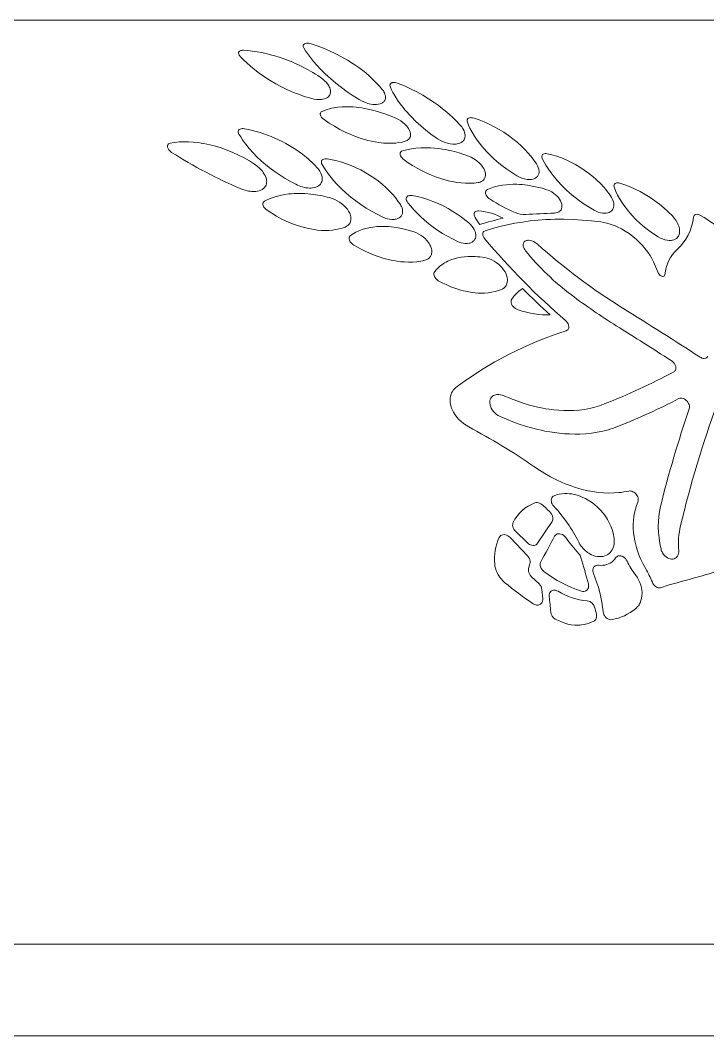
# Model space of a CAD drawing. Extents: x -180 to 858, y -94 to 522.
# Drawn here: x 702.69 to 721.45, y 176.86 to 204.57 of the extents above; entities that cross this region are included whole.
import ezdxf

# ---------------------------------------------------------------- set-up
doc = ezdxf.new("R2010")
doc.units = 0
doc.header["$LTSCALE"] = 7
doc.header["$MEASUREMENT"] = 0
doc.layers.add('8', color=250, linetype='CONTINUOUS', lineweight=15)

msp = doc.modelspace()

# ---------------------------------------------------------------- linework, layer by layer
at = {"layer": '8'}
for p, q in [((723.862, 204.5703), (678.5645, 204.5703)), ((719.9694, 197.9822), (720.1139, 197.6631)), ((717.2049, 190.8896), (716.8103, 190.2957)), ((716.0569, 190.4559), (716.5415, 189.9442)), ((716.5369, 190.3068), (716.2068, 190.6273)), ((716.6021, 189.7394), (716.5647, 189.6103)), ((716.6364, 189.3922), (716.8529, 189.1856)), ((716.9289, 189.0319), (716.9512, 188.7806)), ((733.1201, 179.3556), (668.015, 179.3556)), ((733.1201, 176.8556), (668.015, 176.8556))]:
    msp.add_line(p, q, dxfattribs=at)
for points in [[(708.6925, 203.5868), (708.6779, 203.6044), (708.6655, 203.6231), (708.6577, 203.6388), (708.652, 203.6547), (708.649, 203.672), (708.6498, 203.6885), (708.6527, 203.6997), (708.6577, 203.7101), (708.6646, 203.7194), (708.6733, 203.7277), (708.6948, 203.7404), (708.713, 203.7467), (708.7326, 203.7507), (708.7561, 203.7528), (708.78, 203.7525)], [(710.4305, 203.8145), (710.4182, 203.8403), (710.4144, 203.8536), (710.4126, 203.8667), (710.4129, 203.8793), (710.4153, 203.8909), (710.4197, 203.9013), (710.4262, 203.9108), (710.4343, 203.9192), (710.4441, 203.9264), (710.4672, 203.9373), (710.4982, 203.9441), (710.5319, 203.9455), (710.567, 203.9423), (710.5972, 203.9365), (710.6275, 203.9282)], [(711.944, 202.4068), (711.7772, 202.511), (711.6145, 202.6206), (711.4563, 202.7353), (711.3032, 202.8549), (711.1556, 202.9792), (711.0145, 203.1079), (710.9465, 203.1739), (710.8804, 203.2408), (710.7851, 203.3431), (710.6946, 203.4474), (710.6094, 203.5536), (710.5302, 203.6616), (710.4786, 203.7377), (710.4305, 203.8145)], [(710.6275, 203.9282), (710.7977, 203.8706), (710.9668, 203.8061), (711.1341, 203.735), (711.2993, 203.6571), (711.4617, 203.5727), (711.6209, 203.4817), (711.7761, 203.3843), (711.8527, 203.3328), (711.9279, 203.2796), (712.0007, 203.2257), (712.0722, 203.1702), (712.1916, 203.071), (712.306, 202.9671), (712.4147, 202.8588), (712.4908, 202.7762), (712.5628, 202.6916)], [(709.9852, 202.6743), (709.8228, 202.7527), (709.6635, 202.8374), (709.5082, 202.9282), (709.3572, 203.0248), (709.2113, 203.127), (709.1404, 203.18), (709.0709, 203.2344), (708.9699, 203.3185), (708.8728, 203.4053), (708.7802, 203.4948), (708.6925, 203.5868)], [(710.8767, 203.0164), (710.9135, 202.9901), (710.9491, 202.9622), (710.994, 202.9227), (711.0354, 202.8807), (711.0723, 202.8366), (711.0926, 202.8085), (711.1107, 202.7796), (711.1243, 202.7543), (711.1361, 202.7287), (711.1503, 202.6868), (711.1581, 202.6453), (711.1589, 202.6049), (711.1564, 202.5854), (711.1522, 202.5665), (711.1408, 202.5366), (711.1243, 202.5093), (711.1032, 202.4851), (711.0779, 202.464), (711.0589, 202.4518), (711.0385, 202.4411), (710.9941, 202.4241), (710.9517, 202.4137), (710.9069, 202.4075), (710.8604, 202.4052), (710.8247, 202.4058), (710.7885, 202.4083), (710.7153, 202.4186), (710.6419, 202.4354)], [(712.7907, 202.7484), (712.7821, 202.775), (712.7803, 202.7884), (712.7805, 202.8013), (712.7825, 202.8135), (712.7866, 202.8247), (712.793, 202.8354), (712.8014, 202.8449), (712.8122, 202.8535), (712.8246, 202.8604), (712.8383, 202.8657), (712.8532, 202.8695), (712.8855, 202.8728), (712.9199, 202.871), (712.9627, 202.8629), (713.005, 202.8492)], [(712.5628, 202.6916), (712.5996, 202.6412), (712.6153, 202.6151), (712.6289, 202.5885), (712.6447, 202.5483), (712.6546, 202.5082), (712.6578, 202.469), (712.6539, 202.4315), (712.6469, 202.4067), (712.6363, 202.3836), (712.6224, 202.3623), (712.6098, 202.3478), (712.5956, 202.3345), (712.5776, 202.3209), (712.5579, 202.3091), (712.5363, 202.2987), (712.5131, 202.2901), (712.4642, 202.2781), (712.412, 202.2723), (712.3611, 202.2719), (712.3088, 202.276), (712.2557, 202.2844), (712.2156, 202.2933), (712.1755, 202.3041), (712.0961, 202.3316), (712.0186, 202.366), (711.944, 202.4068)], [(714.0437, 201.3611), (713.8983, 201.466), (713.7572, 201.5759), (713.621, 201.6907), (713.4903, 201.81), (713.3657, 201.9336), (713.3046, 201.9984), (713.2453, 202.0641), (713.1906, 202.1278), (713.1377, 202.1923), (713.0607, 202.2928), (712.9888, 202.3948), (712.9226, 202.4982), (712.8626, 202.6027), (712.825, 202.6755), (712.7907, 202.7484)], [(713.005, 202.8492), (713.1756, 202.7788), (713.3444, 202.7016), (713.5108, 202.6177), (713.6745, 202.5271), (713.8348, 202.4299), (713.9913, 202.3263), (714.069, 202.2713), (714.1455, 202.2148), (714.2185, 202.1583), (714.2901, 202.1003), (714.3963, 202.0093), (714.4989, 201.915), (714.5975, 201.8175), (714.6917, 201.7169)], [(710.9797, 201.8611), (710.9448, 201.8897), (710.915, 201.9217), (710.9026, 201.9389), (710.8922, 201.9568), (710.8817, 201.9833), (710.8774, 202.0099), (710.8779, 202.0226), (710.8804, 202.0345), (710.8901, 202.0547), (710.906, 202.0714), (710.9265, 202.0836)], [(710.9265, 202.0836), (710.9932, 202.1108), (711.0623, 202.1345), (711.1337, 202.1548), (711.1885, 202.1679), (711.2443, 202.1791), (711.3586, 202.1961), (711.4758, 202.2064), (711.5752, 202.2099), (711.676, 202.2091), (711.7778, 202.2042), (711.8544, 202.1979), (711.9315, 202.1893), (712.0092, 202.1786), (712.0872, 202.1658), (712.2327, 202.1366), (712.3785, 202.1004), (712.5242, 202.0576), (712.6691, 202.0084), (712.8126, 201.9531), (712.9542, 201.8919)], [(713.1913, 201.2673), (713.1098, 201.2469), (713.0253, 201.2315), (712.9382, 201.2209), (712.8491, 201.2149), (712.7886, 201.2135), (712.7275, 201.214), (712.6035, 201.2206), (712.478, 201.2344), (712.3768, 201.2503), (712.2754, 201.2702), (712.1739, 201.2942), (712.0979, 201.3146), (712.0221, 201.337), (711.8713, 201.3878), (711.793, 201.4173), (711.7152, 201.4489), (711.5611, 201.5176), (711.4099, 201.5937), (711.2621, 201.6766), (711.1185, 201.7658), (710.9797, 201.8611)], [(712.9542, 201.8919), (713.0156, 201.8609), (713.0751, 201.8251), (713.1313, 201.7848), (713.189, 201.7353), (713.2156, 201.7087), (713.2405, 201.6809), (713.2705, 201.6424), (713.2962, 201.6023), (713.3169, 201.5612), (713.3314, 201.5214), (713.34, 201.4816), (713.3421, 201.4426), (713.337, 201.405), (713.3286, 201.3786), (713.3163, 201.3544), (713.3003, 201.3326), (713.2864, 201.3182), (713.2708, 201.3053), (713.2529, 201.2934), (713.2334, 201.2831), (713.1913, 201.2673)], [(714.893, 201.7889), (714.8859, 201.8166), (714.8849, 201.8304), (714.8858, 201.8436), (714.8887, 201.8559), (714.8933, 201.8672), (714.8997, 201.8771), (714.9076, 201.8859), (714.9277, 201.8999), (714.9519, 201.9089), (714.9687, 201.912), (714.9865, 201.9133), (715.009, 201.9127), (715.0319, 201.9099), (715.0743, 201.8995)], [(716.2477, 200.3288), (716.1074, 200.4156), (715.9705, 200.5086), (715.8377, 200.6074), (715.7094, 200.7116), (715.5863, 200.821), (715.4689, 200.9352), (715.4125, 200.9939), (715.358, 201.0537), (715.2881, 201.1349), (715.2217, 201.2178), (715.1589, 201.3021), (715.0861, 201.4096), (715.02, 201.5192), (714.9616, 201.63), (714.925, 201.7095), (714.893, 201.7889)], [(715.0743, 201.8995), (715.2136, 201.8512), (715.3519, 201.7962), (715.4888, 201.7348), (715.6239, 201.667), (715.7567, 201.5931), (715.8866, 201.5133), (716.0133, 201.4276), (716.136, 201.3363), (716.2542, 201.2397), (716.3674, 201.1378), (716.4597, 201.0468), (716.5476, 200.9521), (716.6304, 200.854), (716.7077, 200.7532), (716.7785, 200.65)], [(708.6583, 201.4655), (708.6459, 201.4923), (708.6397, 201.52), (708.6393, 201.5335), (708.6409, 201.5465), (708.6444, 201.5583), (708.6499, 201.5693), (708.6573, 201.5793), (708.6664, 201.5881), (708.6895, 201.6024), (708.7169, 201.6114), (708.7463, 201.6155), (708.7775, 201.6153), (708.8095, 201.6114)], [(714.6917, 201.7169), (714.738, 201.66), (714.7586, 201.6302), (714.777, 201.5998), (714.8015, 201.55), (714.8191, 201.4996), (714.8252, 201.4737), (714.829, 201.4481), (714.8305, 201.4246), (714.83, 201.4017), (714.8275, 201.3806), (714.8231, 201.3602), (714.8145, 201.3343), (714.8024, 201.3101), (714.7873, 201.2879), (714.7739, 201.2726), (714.759, 201.2585), (714.7249, 201.2343), (714.6918, 201.2178), (714.6558, 201.2052), (714.6175, 201.1964), (714.5875, 201.1922), (714.5566, 201.19), (714.4929, 201.1911), (714.4241, 201.1996), (714.3543, 201.2151), (714.2846, 201.2368), (714.216, 201.2643), (714.1568, 201.2928), (714.0993, 201.3251), (714.0437, 201.3611)], [(706.8197, 200.9663), (706.7804, 200.9983), (706.7619, 201.0169), (706.7454, 201.0367), (706.7326, 201.0552), (706.722, 201.0745), (706.7112, 201.105), (706.7086, 201.1209), (706.7081, 201.1365), (706.7101, 201.1506), (706.7143, 201.1639), (706.7205, 201.1758), (706.729, 201.1867), (706.7396, 201.1966), (706.7518, 201.2051), (706.7794, 201.2171)], [(706.7794, 201.2171), (706.8383, 201.2283), (706.898, 201.2375), (706.9618, 201.2452), (707.0264, 201.2509), (707.154, 201.2565), (707.2835, 201.255), (707.4142, 201.2469), (707.5457, 201.2326), (707.6228, 201.2214), (707.6998, 201.2083), (707.7808, 201.1924), (707.8616, 201.1745), (708.0187, 201.1337), (708.1746, 201.0857), (708.3335, 201.0288), (708.4904, 200.9647), (708.6448, 200.8935), (708.7961, 200.8155), (708.9436, 200.7309), (709.0869, 200.6397)], [(710.2086, 200.0934), (710.0632, 200.17), (709.9207, 200.252), (709.7817, 200.3391), (709.6464, 200.431), (709.5151, 200.5276), (709.3884, 200.6286), (709.2666, 200.734), (709.1503, 200.8433), (709.0421, 200.9542), (708.9399, 201.0688), (708.8447, 201.1868), (708.7999, 201.2469), (708.7572, 201.3076), (708.7059, 201.3861), (708.6583, 201.4655)], [(713.165, 200.7628), (713.1355, 200.7865), (713.109, 200.8131), (713.0867, 200.8418), (713.0705, 200.8711), (713.0604, 200.9018), (713.0581, 200.9169), (713.058, 200.9315), (713.061, 200.9491), (713.0678, 200.9651), (713.078, 200.9792), (713.0977, 200.9954), (713.1221, 201.0062)], [(713.1221, 201.0062), (713.2008, 201.0288), (713.2814, 201.0479), (713.3639, 201.0636), (713.4267, 201.0731), (713.4904, 201.0808), (713.6198, 201.0908), (713.7516, 201.0937), (713.8853, 201.0899), (713.9932, 201.0822), (714.1018, 201.0705), (714.211, 201.0548), (714.2921, 201.0408), (714.3732, 201.0247), (714.4566, 201.0061), (714.54, 200.9853), (714.669, 200.9492), (714.7977, 200.9083), (714.9257, 200.8627)], [(710.9285, 200.6302), (710.9154, 200.6577), (710.908, 200.6861), (710.9069, 200.7001), (710.9077, 200.7136), (710.9103, 200.7259), (710.9149, 200.7375), (710.9212, 200.7482), (710.9293, 200.7578), (710.9503, 200.7738), (710.976, 200.7846), (711.0043, 200.7902), (711.0346, 200.7912), (711.0659, 200.7883)], [(711.0659, 200.7883), (711.1986, 200.7645), (711.3314, 200.7339), (711.4638, 200.6966), (711.5952, 200.653), (711.7255, 200.6032), (711.8541, 200.5476), (711.9806, 200.4862), (712.1046, 200.4192), (712.2257, 200.3468), (712.3435, 200.2691), (712.4573, 200.1863), (712.567, 200.0986), (712.6717, 200.0062), (712.771, 199.9091), (712.8522, 199.8214), (712.9285, 199.7305), (712.9993, 199.6366), (713.064, 199.5402)], [(715.1865, 200.1419), (715.1318, 200.1342), (715.0762, 200.1283), (714.9626, 200.1223), (714.8464, 200.1234), (714.7282, 200.1315), (714.6087, 200.1461), (714.4882, 200.167), (714.4156, 200.1825), (714.343, 200.2), (714.1978, 200.241), (714.0534, 200.2897), (713.91, 200.3455), (713.7682, 200.4081), (713.6429, 200.4697), (713.5195, 200.5363), (713.3984, 200.6075), (713.2801, 200.6831), (713.165, 200.7628)], [(714.9257, 200.8627), (714.9998, 200.8308), (715.0715, 200.7915), (715.1398, 200.7456), (715.1722, 200.7202), (715.2032, 200.6934), (715.2421, 200.6555), (715.2777, 200.6154), (715.3095, 200.5734), (715.3392, 200.5255), (715.3628, 200.4762), (715.3792, 200.4263), (715.3845, 200.4015), (715.3876, 200.3769), (715.3881, 200.3387), (715.3828, 200.3023), (715.3714, 200.2682), (715.3542, 200.2372), (715.332, 200.2104), (715.3051, 200.1877), (715.2742, 200.1692), (715.2399, 200.1549), (715.2138, 200.1474), (715.1865, 200.1419)], [(716.9427, 200.7775), (716.9307, 200.8059), (716.9246, 200.8346), (716.9252, 200.8616), (716.9325, 200.8842), (716.9461, 200.9032), (716.9648, 200.9174), (716.988, 200.9268), (717.0145, 200.9313), (717.0429, 200.9313), (717.0716, 200.9272)], [(718.3499, 199.3891), (718.2138, 199.4687), (718.0803, 199.5545), (717.9499, 199.6462), (717.8231, 199.7434), (717.7003, 199.8458), (717.582, 199.953), (717.4688, 200.0647), (717.361, 200.1805), (717.2595, 200.3), (717.1787, 200.4038), (717.1032, 200.5099), (717.0333, 200.6179), (716.9862, 200.6974), (716.9427, 200.7775)], [(717.0716, 200.9272), (717.2012, 200.8966), (717.3309, 200.8585), (717.4604, 200.8129), (717.589, 200.7602), (717.7163, 200.7007), (717.8417, 200.6344), (717.9647, 200.5619), (718.0848, 200.4831), (718.2015, 200.3985), (718.3142, 200.3083), (718.4224, 200.2127), (718.5254, 200.1121), (718.624, 200.0053), (718.6713, 199.9496), (718.7169, 199.8929), (718.76, 199.8361), (718.801, 199.7785)], [(709.0869, 200.6397), (709.1536, 200.5913), (709.2158, 200.538), (709.2723, 200.4801), (709.2982, 200.4496), (709.322, 200.4181), (709.3504, 200.3748), (709.3743, 200.3302), (709.3933, 200.2848), (709.4081, 200.2327), (709.4125, 200.2067), (709.4147, 200.1809), (709.4139, 200.1429), (709.4078, 200.1061), (709.3965, 200.0712), (709.3799, 200.0387), (709.356, 200.0064), (709.3265, 199.9781), (709.2921, 199.954), (709.2537, 199.9344), (709.2102, 199.9186), (709.1639, 199.9074), (709.1157, 199.9007), (709.0801, 199.8984), (709.044, 199.8982), (709.0043, 199.9002), (708.9642, 199.9042), (708.9226, 199.9106), (708.8809, 199.919), (708.8369, 199.9301), (708.7932, 199.9432), (708.7096, 199.9743)], [(710.7855, 200.5568), (710.8275, 200.507), (710.8642, 200.4542), (710.8941, 200.3995), (710.9136, 200.3511), (710.9264, 200.3024), (710.9301, 200.2782), (710.9318, 200.2541), (710.9309, 200.2227), (710.9262, 200.1922), (710.9177, 200.163), (710.9023, 200.1297), (710.8815, 200.0994), (710.8556, 200.0726), (710.8252, 200.0494), (710.8028, 200.0362), (710.779, 200.0248), (710.753, 200.0149), (710.7258, 200.0068), (710.6693, 199.9961), (710.6272, 199.9924), (710.5842, 199.9919)], [(712.5848, 199.1994), (712.431, 199.2748), (712.28, 199.3567), (712.1325, 199.4448), (711.9886, 199.5388), (711.849, 199.6384), (711.714, 199.7432), (711.5841, 199.8531), (711.4599, 199.9677), (711.3436, 200.0849), (711.2337, 200.2066), (711.1813, 200.269), (711.1308, 200.3322), (711.0825, 200.3962), (711.0363, 200.4609), (710.9804, 200.5451), (710.9285, 200.6302)], [(716.7785, 200.65), (716.806, 200.6026), (716.8276, 200.554), (716.8425, 200.5052), (716.8471, 200.481), (716.8497, 200.4572), (716.8493, 200.4165), (716.8424, 200.3781), (716.8288, 200.3428), (716.809, 200.3113), (716.7832, 200.2844), (716.7532, 200.2628), (716.719, 200.246), (716.6813, 200.234), (716.6408, 200.2267), (716.6126, 200.2243), (716.5836, 200.2238), (716.5244, 200.2284), (716.4896, 200.2341), (716.4546, 200.242), (716.3843, 200.2638), (716.315, 200.293), (716.2477, 200.3288)], [(718.905, 199.9935), (718.8964, 200.0225), (718.8937, 200.0511), (718.8976, 200.0774), (718.9076, 200.0988), (718.9232, 200.1158), (718.9436, 200.1278), (718.968, 200.135), (718.9951, 200.137), (719.0238, 200.1343), (719.0529, 200.1274)], [(719.0529, 200.1274), (719.1935, 200.0806), (719.3336, 200.0261), (719.4727, 199.9641), (719.6102, 199.8948), (719.7458, 199.8185), (719.8789, 199.7355), (720.0089, 199.646), (720.1356, 199.5504), (720.2582, 199.4489), (720.3764, 199.3417), (720.4895, 199.2293)], [(709.36, 199.6341), (709.4258, 199.6681), (709.494, 199.6989), (709.5643, 199.7266), (709.6184, 199.7453), (709.6735, 199.7624), (709.7864, 199.7915), (709.9027, 199.814), (710.0216, 199.8301), (710.0939, 199.8369), (710.167, 199.8415), (710.2407, 199.844), (710.3148, 199.8445), (710.4642, 199.8394), (710.6174, 199.8265)], [(715.5156, 199.686), (715.4835, 199.7093), (715.4544, 199.7361), (715.4293, 199.7656), (715.4097, 199.7965), (715.3959, 199.8291), (715.3917, 199.8454), (715.3897, 199.8614), (715.3897, 199.8764), (715.3919, 199.8907), (715.3961, 199.9038), (715.4023, 199.916), (715.41, 199.9264), (715.4192, 199.9356), (715.4415, 199.9497)], [(715.4415, 199.9497), (715.5377, 199.9891), (715.638, 200.022), (715.7419, 200.0486), (715.8489, 200.0689), (715.9586, 200.0832), (716.0518, 200.0905), (716.1462, 200.0939), (716.2419, 200.0933), (716.3134, 200.0903), (716.3853, 200.0854), (716.4594, 200.0782), (716.5338, 200.0689), (716.666, 200.0474), (716.7983, 200.0198), (716.9309, 199.9861), (717.0635, 199.9465)], [(717.0635, 199.9465), (717.0964, 199.9349), (717.1292, 199.9211), (717.1625, 199.9049), (717.1951, 199.8868), (717.2567, 199.8458), (717.3005, 199.8104), (717.3411, 199.7717), (717.3779, 199.73), (717.41, 199.6857), (717.4359, 199.6408), (717.4559, 199.5947), (717.4688, 199.5481), (717.4724, 199.5249), (717.474, 199.5019), (717.4735, 199.4801), (717.4709, 199.459), (717.4666, 199.4401), (717.4605, 199.4222), (717.4491, 199.3993), (717.4344, 199.3786), (717.4166, 199.3603), (717.3861, 199.3386), (717.3509, 199.3227), (717.3121, 199.3127), (717.2706, 199.3082)], [(720.1029, 198.6596), (719.974, 198.7406), (719.8482, 198.8289), (719.726, 198.924), (719.6082, 199.0253), (719.4952, 199.1325), (719.3879, 199.2448), (719.3366, 199.3028), (719.287, 199.3618), (719.2236, 199.4421), (719.1636, 199.524), (719.1072, 199.6073), (719.0484, 199.7024), (718.9949, 199.7987), (718.947, 199.8959), (718.905, 199.9935)], [(709.4257, 199.3864), (709.3884, 199.4161), (709.3701, 199.4341), (709.3536, 199.4534), (709.3416, 199.4701), (709.3314, 199.4875), (709.3192, 199.5163), (709.3131, 199.5458), (709.3128, 199.5602), (709.3144, 199.574), (709.3231, 199.598), (709.3388, 199.6185), (709.36, 199.6341)], [(711.1308, 199.7303), (711.2021, 199.7082), (711.2721, 199.68), (711.34, 199.6461), (711.4052, 199.6069), (711.467, 199.5627), (711.5244, 199.5138), (711.5767, 199.4608), (711.617, 199.4115), (711.6519, 199.3596), (711.6811, 199.3037), (711.6928, 199.2751), (711.7022, 199.2464), (711.7119, 199.2033), (711.7158, 199.1607), (711.7136, 199.1192), (711.7049, 199.0797), (711.6946, 199.0527), (711.681, 199.0274), (711.6643, 199.004), (711.6497, 198.9878), (711.6336, 198.973), (711.597, 198.9473), (711.5556, 198.9272)], [(713.2667, 199.5915), (713.2457, 199.6229), (713.2308, 199.6565), (713.2263, 199.6734), (713.2239, 199.69), (713.2246, 199.7105), (713.2293, 199.7298), (713.2382, 199.7472), (713.2472, 199.7585), (713.2581, 199.7682), (713.2708, 199.7763), (713.285, 199.7828), (713.3162, 199.7905), (713.3499, 199.7921), (713.3849, 199.7882)], [(714.6208, 198.5361), (714.4838, 198.6023), (714.3492, 198.6745), (714.2172, 198.7524), (714.0883, 198.8356), (713.9628, 198.924), (713.8411, 199.0171), (713.7235, 199.1148), (713.6104, 199.2168), (713.5185, 199.3064), (713.4302, 199.399), (713.3461, 199.4941), (713.2667, 199.5915)], [(713.3849, 199.7882), (713.528, 199.7586), (713.6709, 199.7214), (713.8131, 199.677), (713.9542, 199.6257), (714.0938, 199.5677), (714.2312, 199.5031), (714.3663, 199.4322), (714.4985, 199.3553), (714.6109, 199.2835), (714.7206, 199.2073), (714.8272, 199.1268), (714.9302, 199.0423)], [(718.801, 199.7785), (718.8309, 199.7308), (718.8558, 199.6813), (718.8746, 199.6312), (718.8866, 199.5817), (718.8912, 199.5353), (718.8888, 199.4908), (718.8847, 199.4692), (718.8787, 199.4484), (718.8713, 199.4297), (718.8621, 199.412), (718.8434, 199.3854), (718.8203, 199.3622), (718.7935, 199.3428), (718.7636, 199.3274), (718.723, 199.314), (718.6788, 199.3065), (718.6322, 199.3047), (718.5841, 199.3083), (718.5256, 199.3191), (718.4664, 199.3366), (718.4074, 199.3602), (718.3499, 199.3891)], [(710.8062, 198.8459), (710.7103, 198.858), (710.6143, 198.8742), (710.5181, 198.8943), (710.4461, 198.9118), (710.3743, 198.9313), (710.2316, 198.9763), (710.0903, 199.0285), (709.9513, 199.0878), (709.8149, 199.1535), (709.6815, 199.2254), (709.5516, 199.3031), (709.4257, 199.3864)], [(713.064, 199.5402), (713.08, 199.513), (713.0939, 199.4853), (713.109, 199.4476), (713.1196, 199.4096), (713.1252, 199.372), (713.1252, 199.332), (713.1186, 199.2938), (713.1052, 199.2583), (713.0853, 199.2264), (713.0594, 199.1989), (713.0282, 199.1762), (712.9926, 199.1583), (712.9535, 199.1455), (712.9259, 199.1397), (712.8972, 199.1359), (712.8662, 199.1341), (712.8346, 199.1345), (712.7719, 199.1409), (712.7089, 199.1543), (712.6463, 199.174), (712.5848, 199.1994)], [(715.1032, 199.1882), (715.0933, 199.2065), (715.0853, 199.2253), (715.0784, 199.251), (715.0762, 199.2759), (715.0794, 199.2992), (715.0888, 199.3217), (715.1046, 199.3407), (715.1253, 199.3551), (715.1495, 199.3645), (715.1763, 199.369), (715.2046, 199.3692)], [(721.0686, 199.2007), (721.0743, 199.2231), (721.0852, 199.2423), (721.1005, 199.2573), (721.1198, 199.2677), (721.1422, 199.2735), (721.1668, 199.2746), (721.1849, 199.2727), (721.2035, 199.2688), (721.2413, 199.2553), (721.2781, 199.2351)], [(714.9302, 199.0423), (714.9749, 199.0008), (715.0156, 198.9557), (715.0512, 198.9078), (715.0807, 198.8578), (715.1027, 198.8081), (715.111, 198.7829), (715.1173, 198.7577), (715.1224, 198.7243), (715.1237, 198.6914), (715.1208, 198.6596), (715.1123, 198.6249), (715.0982, 198.593), (715.0789, 198.5642), (715.0546, 198.5393), (715.0258, 198.5184), (715.0067, 198.508), (714.9863, 198.4992), (714.9627, 198.4913), (714.9381, 198.4852), (714.887, 198.4788), (714.8337, 198.4792), (714.7791, 198.4858), (714.7241, 198.4982), (714.672, 198.5149), (714.6208, 198.5361)], [(715.3781, 198.8273), (715.5769, 198.8883), (715.7785, 198.9424), (715.9829, 198.9898), (716.1896, 199.0306), (716.3986, 199.0648), (716.6095, 199.0925), (716.8222, 199.1139), (717.0364, 199.1289), (717.1588, 199.1347), (717.2815, 199.1384), (717.406, 199.1402), (717.5308, 199.14), (717.78, 199.1336), (718.0302, 199.1193), (718.281, 199.0974), (718.5324, 199.0677)], [(718.5324, 199.0677), (718.617, 199.0538), (718.7022, 199.0345), (718.7875, 199.0101), (718.8726, 198.9807), (718.9291, 198.9585), (718.9852, 198.9342), (719.0963, 198.8797), (719.2049, 198.8177), (719.3105, 198.7485), (719.4124, 198.6727), (719.5098, 198.5907), (719.595, 198.5101), (719.6754, 198.425), (719.7504, 198.3358), (719.8195, 198.2428), (719.8821, 198.1466), (719.9284, 198.0651), (719.9694, 197.9822)], [(720.4895, 199.2293), (720.5393, 199.1729), (720.5836, 199.1127), (720.621, 199.0503), (720.637, 199.0184), (720.6509, 198.9862), (720.6626, 198.9542), (720.6721, 198.922), (720.6791, 198.8908), (720.6838, 198.8601), (720.6863, 198.8118), (720.6823, 198.7655), (720.6715, 198.7222), (720.654, 198.683), (720.6383, 198.6588), (720.6197, 198.6371), (720.5984, 198.6179), (720.5807, 198.6053), (720.5617, 198.5943), (720.53, 198.5804), (720.496, 198.5705), (720.4599, 198.5644), (720.4317, 198.5624), (720.4028, 198.5624), (720.3431, 198.5683), (720.2821, 198.5817), (720.2208, 198.6021), (720.1613, 198.6281), (720.1029, 198.6596)], [(711.7003, 198.6953), (711.7738, 198.7446), (711.8518, 198.7884), (711.9342, 198.8266), (712.0202, 198.8593), (712.1096, 198.8866), (712.2017, 198.9084), (712.2582, 198.919), (712.3154, 198.9278), (712.4318, 198.9399), (712.5503, 198.9449), (712.6704, 198.9432), (712.7406, 198.9393), (712.8111, 198.9332), (712.8828, 198.925), (712.9547, 198.9146), (713.0977, 198.888), (713.2409, 198.8537), (713.3395, 198.8257), (713.4375, 198.7942)], [(713.4375, 198.7942), (713.5034, 198.7684), (713.5675, 198.7368), (713.629, 198.6996), (713.6873, 198.6574), (713.7414, 198.6105), (713.7906, 198.5594), (713.8338, 198.5046), (713.8534, 198.4751), (713.8709, 198.4449), (713.8859, 198.4149), (713.8986, 198.3845), (713.9132, 198.3376), (713.9215, 198.2908), (713.9229, 198.2449), (713.9169, 198.2008), (713.9113, 198.1799), (713.9038, 198.1599), (713.8945, 198.1408), (713.8834, 198.1228), (713.8707, 198.1059), (713.8563, 198.0902), (713.8231, 198.0628), (713.7848, 198.0411), (713.7584, 198.0303), (713.7306, 198.0217)], [(715.3629, 198.6135), (715.3389, 198.6466), (715.3214, 198.6817), (715.3156, 198.6996), (715.3118, 198.7176), (715.3109, 198.7428), (715.3152, 198.7668), (715.3248, 198.7879), (715.3389, 198.8048), (715.357, 198.818), (715.3781, 198.8273)], [(711.7985, 198.43), (711.7669, 198.4512), (711.7377, 198.4758), (711.712, 198.503), (711.6977, 198.5218), (711.6853, 198.5417), (711.6724, 198.5695), (711.6646, 198.5978), (711.6629, 198.6253), (711.6646, 198.639), (711.6682, 198.6522), (711.6738, 198.6647), (711.681, 198.6763), (711.69, 198.6865), (711.7003, 198.6953)], [(716.481, 198.282), (716.4591, 198.3122), (716.4409, 198.344), (716.4274, 198.3762), (716.419, 198.4087), (716.4163, 198.4428), (716.4177, 198.4592), (716.4208, 198.475), (716.4258, 198.4899), (716.4326, 198.5038), (716.4465, 198.523), (716.4643, 198.539), (716.4853, 198.5514), (716.5031, 198.5584), (716.5223, 198.5633), (716.5435, 198.5663), (716.5653, 198.5672), (716.6092, 198.5632), (716.6555, 198.5516), (716.7008, 198.5333), (716.7449, 198.509), (716.7746, 198.4885), (716.8024, 198.4657)], [(713.7306, 198.0217), (713.6782, 198.0091), (713.6249, 197.9983), (713.5159, 197.982), (713.404, 197.9726), (713.29, 197.9699), (713.1743, 197.9738), (713.0769, 197.9817), (712.979, 197.9938), (712.8809, 198.0099), (712.8088, 198.0241), (712.7367, 198.0404), (712.6615, 198.0595), (712.5865, 198.0806), (712.5107, 198.1041), (712.4353, 198.1296), (712.2858, 198.1863), (712.1383, 198.2505), (711.9931, 198.3216), (711.895, 198.3743), (711.7985, 198.43)], [(714.0008, 197.7098), (714.0444, 197.7619), (714.0919, 197.8106), (714.1428, 197.8561), (714.1972, 197.898), (714.2344, 197.9235), (714.273, 197.9475), (714.3142, 197.9708), (714.3566, 197.9923), (714.4434, 198.0299), (714.5341, 198.0612), (714.6282, 198.0861), (714.7252, 198.1048), (714.8179, 198.1168), (714.9126, 198.1237), (715.009, 198.1256), (715.1065, 198.1225), (715.1719, 198.1179), (715.2374, 198.1112), (715.3688, 198.0918)], [(715.3688, 198.0918), (715.4338, 198.077), (715.4984, 198.0556), (715.5619, 198.0284), (715.6235, 197.9957), (715.6826, 197.9579), (715.7387, 197.9155), (715.7916, 197.8682), (715.84, 197.817), (715.8833, 197.762), (715.9205, 197.704), (715.9503, 197.6447), (715.9622, 197.6145), (715.972, 197.5841), (715.9815, 197.5444), (715.9869, 197.5046), (715.9882, 197.4655), (715.9836, 197.4197), (715.9723, 197.3764), (715.9541, 197.3363), (715.9295, 197.3002), (715.8995, 197.2696), (715.8644, 197.2441), (715.8249, 197.2239)], [(714.1308, 197.4439), (714.0991, 197.4631), (714.0695, 197.4858), (714.0429, 197.5115), (714.0274, 197.5296), (714.0137, 197.5487), (713.9985, 197.5754), (713.9876, 197.603), (713.9815, 197.631), (713.9813, 197.6597), (713.9877, 197.6867), (714.0008, 197.7098)], [(720.1139, 197.6631), (720.124, 197.6447), (720.1372, 197.6275), (720.156, 197.6094), (720.1773, 197.5947), (720.2, 197.5844), (720.2215, 197.5794), (720.2422, 197.5798), (720.2601, 197.586), (720.2708, 197.5948), (720.2783, 197.6068), (720.2821, 197.621)], [(715.8249, 197.2239), (715.7384, 197.1916), (715.648, 197.1657), (715.5542, 197.1462), (715.4577, 197.1329), (715.3588, 197.1257), (715.275, 197.1243), (715.1902, 197.1268), (715.1046, 197.1333), (715.04, 197.1406), (714.9753, 197.15), (714.8454, 197.1747), (714.7778, 197.1906), (714.7102, 197.2085), (714.5758, 197.2502), (714.4424, 197.2992), (714.3103, 197.3553), (714.22, 197.3981), (714.1308, 197.4439)], [(716.2787, 196.6666), (716.2415, 196.6822), (716.206, 196.703), (716.1733, 196.7282), (716.1442, 196.7575), (716.1196, 196.7898), (716.1007, 196.8246), (716.0891, 196.8595), (716.0859, 196.878), (716.085, 196.8961), (716.0862, 196.9121), (716.0895, 196.9273), (716.0944, 196.9407), (716.1011, 196.9531)], [(717.5901, 196.0974), (717.6149, 196.1088), (717.6305, 196.1207), (717.6434, 196.1354), (717.6534, 196.1524), (717.6586, 196.1663), (717.662, 196.1809), (717.6635, 196.197), (717.663, 196.2138), (717.6566, 196.2481), (717.6437, 196.2818), (717.6245, 196.3149), (717.6003, 196.3457), (717.5722, 196.3733)], [(721.2466, 195.3772), (721.2711, 195.3632), (721.2964, 195.3523), (721.329, 195.3435), (721.3612, 195.3412), (721.3912, 195.3458), (721.4045, 195.3507), (721.4169, 195.3573), (721.4281, 195.3656), (721.4381, 195.3755), (721.4464, 195.3868), (721.4531, 195.3992)], [(720.5305, 194.9745), (720.5468, 194.9854), (720.5606, 194.9993), (720.5715, 195.0158), (720.578, 195.0306), (720.5824, 195.0466), (720.5848, 195.064), (720.5851, 195.0821), (720.5799, 195.1185), (720.5668, 195.1566), (720.5472, 195.1932), (720.5219, 195.227), (720.4918, 195.2572), (720.4583, 195.2824)], [(714.9293, 193.474), (714.8571, 193.516), (714.7883, 193.564), (714.7236, 193.6174), (714.6633, 193.6757), (714.6083, 193.7383), (714.5591, 193.8048), (714.5162, 193.8744), (714.4968, 193.9115), (714.4793, 193.9493), (714.4643, 193.9867), (714.4514, 194.0244), (714.436, 194.0822), (714.426, 194.1402), (714.4218, 194.1978), (714.4237, 194.2544), (714.4327, 194.3135), (714.4401, 194.3421), (714.4493, 194.3698), (714.4645, 194.4054), (714.483, 194.4392), (714.5047, 194.4708), (714.5393, 194.5102), (714.579, 194.5445)], [(715.7878, 193.7571), (715.7378, 193.7833), (715.6905, 193.8153), (715.6468, 193.8524), (715.6077, 193.8936), (715.5743, 193.9378), (715.5465, 193.9851), (715.5253, 194.0344), (715.5173, 194.0596), (715.5114, 194.0849), (715.5067, 194.1186), (715.506, 194.1519), (715.5095, 194.1845), (715.519, 194.2203), (715.5342, 194.2534), (715.5549, 194.2829), (715.5805, 194.3079), (715.6104, 194.3279), (715.6381, 194.3406), (715.668, 194.3496), (715.6993, 194.3551), (715.7475, 194.3567), (715.7971, 194.3511), (715.8467, 194.3387), (715.895, 194.3204)], [(715.895, 194.3204), (716.0673, 194.247), (716.2408, 194.1802), (716.4154, 194.1204), (716.591, 194.0677), (716.7673, 194.0223), (716.8581, 194.0019), (716.9489, 193.9837), (717.0367, 193.968), (717.1244, 193.9544), (717.2577, 193.9376), (717.3905, 193.9257), (717.5223, 193.9188), (717.6532, 193.9171), (717.8012, 193.9215), (717.947, 193.933), (718.0905, 193.9514), (718.231, 193.9771), (718.3684, 194.0099), (718.4359, 194.0291), (718.5025, 194.0501), (718.5676, 194.0728), (718.6316, 194.0973)], [(720.9514, 193.9657), (720.9577, 193.9929), (720.9587, 194.0222), (720.9547, 194.0523), (720.9453, 194.0842), (720.9312, 194.1156), (720.913, 194.1452), (720.8911, 194.1726), (720.8661, 194.1973), (720.8386, 194.2185), (720.8101, 194.2351), (720.7802, 194.2475), (720.75, 194.2549), (720.7214, 194.2568), (720.6939, 194.2532), (720.6691, 194.244)], [(719.0189, 193.4912), (718.9495, 193.4643), (718.8791, 193.4393), (718.8074, 193.4159), (718.7348, 193.3944), (718.5869, 193.3569), (718.4358, 193.3265), (718.2816, 193.3034), (718.1249, 193.2874), (717.9659, 193.2784), (717.8252, 193.2762), (717.6833, 193.2792), (717.5404, 193.2874), (717.3966, 193.3006), (717.2683, 193.3165), (717.1397, 193.3362), (717.0109, 193.3596), (716.9143, 193.3796), (716.8176, 193.4016), (716.6463, 193.4454), (716.4754, 193.4954), (716.3049, 193.5512), (716.1354, 193.6126), (715.9609, 193.6821), (715.7878, 193.7571)], [(719.2996, 191.7209), (719.2329, 191.7073), (719.1655, 191.6957), (719.0973, 191.6861), (719.0285, 191.6784), (718.8892, 191.6689), (718.7481, 191.6671), (718.6055, 191.6729), (718.4619, 191.686), (718.3176, 191.7064), (718.1912, 191.73), (718.0648, 191.7587), (717.9387, 191.7926), (717.8131, 191.8313), (717.7305, 191.8596), (717.6483, 191.8898), (717.5649, 191.9226), (717.4821, 191.9574), (717.3225, 192.0307), (717.165, 192.1111), (717.0102, 192.1982), (716.8583, 192.2917), (716.7097, 192.3911)], [(717.2507, 191.3091), (717.2272, 191.3381), (717.2079, 191.37), (717.1937, 191.4037), (717.1854, 191.4375), (717.1829, 191.4717), (717.187, 191.5044), (717.1974, 191.5338), (717.2145, 191.5599), (717.2371, 191.5807), (717.2621, 191.5943)], [(717.2621, 191.5943), (717.3293, 191.6181), (717.399, 191.6359), (717.4708, 191.6477), (717.5441, 191.6536), (717.6185, 191.6537), (717.6811, 191.6495), (717.7438, 191.6414), (717.8065, 191.6296), (717.8533, 191.6184), (717.8999, 191.6052), (717.9743, 191.5799), (718.0476, 191.5498), (718.1195, 191.5151), (718.1897, 191.476), (718.2354, 191.4477), (718.2802, 191.4176), (718.3665, 191.3523), (718.4482, 191.2808), (718.5247, 191.2037), (718.5955, 191.1213), (718.6601, 191.0343), (718.7156, 190.9475), (718.7648, 190.8575), (718.8071, 190.7647), (718.8422, 190.6698), (718.8698, 190.5734), (718.8807, 190.5246), (718.8895, 190.4757), (718.8962, 190.4272), (718.9008, 190.3787)], [(719.5468, 191.4213), (719.5534, 191.4396), (719.5576, 191.459), (719.5593, 191.4922), (719.5548, 191.5265), (719.5446, 191.5606), (719.5294, 191.5931), (719.5117, 191.6208), (719.4907, 191.6464), (719.467, 191.6691), (719.4412, 191.6884), (719.4135, 191.7041), (719.3845, 191.7156), (719.3559, 191.7222), (719.3272, 191.7241), (719.2996, 191.7209)], [(716.7381, 191.3977), (716.7684, 191.4048), (716.8008, 191.4058), (716.8333, 191.4009), (716.8665, 191.3902), (716.8984, 191.3742), (716.928, 191.354)], [(719.7605, 189.6029), (719.692, 189.7271), (719.6304, 189.8543), (719.5761, 189.9842), (719.5294, 190.1161), (719.5089, 190.1827), (719.4904, 190.2496), (719.4642, 190.3615), (719.4439, 190.4737), (719.4296, 190.5859), (719.4215, 190.6975), (719.4197, 190.8084), (719.4246, 190.9179), (719.4358, 191.0237), (719.4536, 191.1276), (719.478, 191.2289), (719.5091, 191.3269), (719.5468, 191.4213)], [(717.1701, 191.1186), (717.1957, 191.0823), (717.2063, 191.0623), (717.215, 191.0415), (717.2212, 191.0216), (717.2255, 191.0014), (717.2279, 190.969), (717.2244, 190.9374), (717.2151, 190.9082), (717.2049, 190.8896)], [(716.2068, 190.6273), (716.1821, 190.6546), (716.1613, 190.685), (716.1452, 190.7175), (716.1347, 190.7506), (716.1296, 190.7846), (716.1307, 190.8178), (716.1354, 190.8406), (716.1435, 190.8619)], [(715.7622, 190.4549), (715.7788, 190.4819), (715.8018, 190.5043), (715.8294, 190.5205), (715.861, 190.53), (715.8952, 190.5326), (715.9298, 190.5286), (715.9648, 190.5182), (715.9985, 190.5019), (716.0295, 190.4808), (716.0569, 190.4559)], [(717.2725, 190.4873), (717.2861, 190.5079), (717.3036, 190.5257), (717.3242, 190.5398), (717.3471, 190.5497), (717.3638, 190.554), (717.3812, 190.5564), (717.4169, 190.5554), (717.4536, 190.547), (717.4891, 190.5317), (717.522, 190.5108), (717.5518, 190.4849), (717.5774, 190.4548)], [(716.8103, 190.2957), (716.7921, 190.2741), (716.7692, 190.2569), (716.7431, 190.2449), (716.714, 190.2384), (716.6832, 190.2375), (716.6522, 190.242), (716.6209, 190.2517), (716.5906, 190.2662), (716.5625, 190.2847), (716.5369, 190.3068)], [(718.9008, 190.3787), (718.9022, 190.3315), (718.8994, 190.2847), (718.8923, 190.239), (718.8811, 190.1951), (718.8654, 190.1533), (718.8455, 190.114), (718.8216, 190.0778), (718.7937, 190.0447), (718.7623, 190.0153), (718.7277, 189.9901), (718.6901, 189.969), (718.6499, 189.9524), (718.5982, 189.9384), (718.5443, 189.9311), (718.4892, 189.9306), (718.4335, 189.9365), (718.3779, 189.9486), (718.3309, 189.9637), (718.2847, 189.9826), (718.2397, 190.0054), (718.2073, 190.0246), (718.1758, 190.0455), (718.1447, 190.0687), (718.1148, 190.0935), (718.086, 190.12), (718.0586, 190.1479), (718.0081, 190.2078), (717.9674, 190.2669), (717.9326, 190.329)], [(720.6634, 190.0903), (720.6638, 190.052), (720.6587, 190.0146), (720.6478, 189.979), (720.6314, 189.9467), (720.613, 189.9223), (720.591, 189.9019), (720.5657, 189.8858), (720.5339, 189.8731), (720.4995, 189.8665), (720.4636, 189.8662), (720.4273, 189.872), (720.3895, 189.8841), (720.353, 189.9015), (720.3187, 189.9237), (720.2872, 189.9501), (720.2506, 189.9899), (720.2196, 190.0353), (720.2064, 190.0599), (720.1952, 190.085), (720.1863, 190.1098), (720.1795, 190.1349)], [(716.5415, 189.9442), (716.5659, 189.9139), (716.5856, 189.8803), (716.5996, 189.8448), (716.607, 189.8092), (716.608, 189.7735), (716.6021, 189.7394)], [(718.4777, 189.698), (718.5336, 189.6933), (718.589, 189.6941), (718.6432, 189.7006), (718.6956, 189.7129), (718.7449, 189.7306), (718.7915, 189.7538), (718.8345, 189.7822), (718.8738, 189.8156), (718.9088, 189.8535), (718.9392, 189.8955)], [(718.9392, 189.8955), (718.9536, 189.9142), (718.9712, 189.9298), (718.9913, 189.942), (719.0138, 189.9502), (719.038, 189.9544), (719.0632, 189.9547), (719.0822, 189.9523), (719.101, 189.9479), (719.1201, 189.9413), (719.1387, 189.9327), (719.1738, 189.9103), (719.2051, 189.882), (719.2316, 189.8486), (719.2523, 189.8119)], [(715.9101, 189.2284), (715.8596, 189.2744), (715.8132, 189.3246), (715.7714, 189.3785), (715.7346, 189.4356), (715.7031, 189.4954), (715.6776, 189.5572), (715.6581, 189.6205), (715.6467, 189.675), (715.6404, 189.7297)], [(716.5647, 189.6103), (716.5606, 189.5922), (716.5585, 189.5735), (716.5584, 189.5542), (716.5602, 189.5349), (716.5692, 189.4966), (716.5856, 189.4587), (716.6082, 189.4235), (716.6364, 189.3922)], [(716.9813, 189.5254), (716.9495, 189.5538), (716.9227, 189.587), (716.9017, 189.6236), (716.8906, 189.6525), (716.8834, 189.6823), (716.8805, 189.712), (716.8822, 189.74), (716.8884, 189.7671), (716.899, 189.792)], [(718.334, 189.4684), (718.3226, 189.5033), (718.3171, 189.5391), (718.3178, 189.5742), (718.3251, 189.6068), (718.3391, 189.6368), (718.3484, 189.6501), (718.3591, 189.6621), (718.3843, 189.6811), (718.4139, 189.6937), (718.4461, 189.6993), (718.4777, 189.698)], [(719.481, 189.4336), (719.5264, 189.369), (719.566, 189.3009), (719.5994, 189.2298), (719.626, 189.1566), (719.6456, 189.0819), (719.6578, 189.0064), (719.661, 188.9687), (719.6621, 188.9312), (719.6591, 188.8638), (719.6492, 188.798), (719.6325, 188.7346), (719.6088, 188.6743), (719.5943, 188.6455), (719.5781, 188.6178), (719.5604, 188.5916), (719.5411, 188.5668), (719.5115, 188.5343), (719.479, 188.5049)], [(717.1259, 188.8399), (717.1251, 188.8773), (717.1275, 188.8963), (717.132, 188.9147), (717.1379, 188.931), (717.1458, 188.9464), (717.1611, 188.9676), (717.1804, 188.9856), (717.2028, 188.9997), (717.2274, 189.0091), (717.2446, 189.0127), (717.2624, 189.0144), (717.2816, 189.014), (717.3009, 189.0116), (717.3375, 189.0013), (717.3712, 188.9848)], [(718.196, 189.1871), (718.2025, 189.1515), (718.2028, 189.1158), (718.1964, 189.0818), (718.1834, 189.0514), (718.1743, 189.0374), (718.1637, 189.0247), (718.1517, 189.0135), (718.1386, 189.0039), (718.1244, 188.9961), (718.1091, 188.9901), (718.0761, 188.9833), (718.0419, 188.9838), (718.0092, 188.9908)], [(720.1931, 189.0879), (720.166, 189.0803), (720.1369, 189.0784), (720.1076, 189.082), (720.0778, 189.0912), (720.049, 189.1054), (720.0222, 189.1238), (719.9975, 189.1463), (719.9757, 189.1722), (719.9575, 189.2005), (719.9432, 189.2305)], [(716.9512, 188.7806), (716.9512, 188.7425), (716.9483, 188.7239), (716.9434, 188.7058), (716.9365, 188.6888), (716.9277, 188.673), (716.911, 188.652), (716.8902, 188.6344), (716.8663, 188.6212), (716.8405, 188.6128), (716.8223, 188.6099), (716.8036, 188.6092), (716.784, 188.6105), (716.7647, 188.6139), (716.7276, 188.6263), (716.6929, 188.6453)], [(718.1659, 188.7259), (718.2007, 188.72), (718.2349, 188.7074), (718.2667, 188.6892), (718.2961, 188.6654), (718.3218, 188.6372), (718.3429, 188.6058), (718.3555, 188.5806), (718.3649, 188.5544)], [(718.3483, 188.1724), (718.2847, 188.1407), (718.2184, 188.1141), (718.1497, 188.0929), (718.0791, 188.077), (718.0069, 188.0665), (717.9612, 188.0626), (717.915, 188.0609), (717.8687, 188.0612), (717.822, 188.0635), (717.7286, 188.0741), (717.6392, 188.0917), (717.5503, 188.1162), (717.4625, 188.1473), (717.3766, 188.1846), (717.2931, 188.2277)], [(718.4168, 188.3548), (718.4218, 188.3183), (718.4201, 188.2819), (718.4116, 188.2477), (718.3965, 188.2176), (718.3865, 188.204), (718.3749, 188.1918), (718.3622, 188.1813), (718.3483, 188.1724)], [(718.8447, 188.2127), (718.8119, 188.2102), (718.7781, 188.2146), (718.7454, 188.2254), (718.7135, 188.2424), (718.6842, 188.2647), (718.6586, 188.2911), (718.637, 188.3208), (718.6198, 188.3534), (718.6078, 188.3878), (718.6013, 188.4228)]]:
    msp.add_lwpolyline(points, dxfattribs=at)
for centre, radius, start, end in [((708.5147, 199.8256), 3.9363, 71.56926, 86.13511), ((708.3831, 199.3112), 4.4663, 56.05887, 72.05284), ((711.7534, 206.5091), 4.2228, 245.2467, 254.73767), ((708.1298, 197.9295), 3.7446, 52.84035, 79.54056), ((713.6022, 211.5862), 12.6008, 237.43518, 247.15204), ((708.5392, 198.4726), 3.0644, 42.85749, 52.80851), ((710.6295, 200.8958), 0.9056, 242.31855, 267.12999), ((710.2232, 196.3076), 3.5409, 75.14727, 83.60645), ((717.8707, 203.3092), 4.3213, 236.97559, 247.20576), ((715.0608, 197.7164), 1.6599, 60.80813, 85.02731), ((716.4691, 199.9394), 0.6712, 246.06133, 271.4635), ((719.1877, 153.169), 46.179, 92.37924, 93.35365), ((716.9897, 200.3327), 2.2066, 211.24243, 217.27626), ((717.1381, 193.1334), 6.1644, 101.86319, 107.9931), ((690.7127, 151.6553), 56.5517, 55.83787, 57.28323), ((730.5394, 211.371), 19.8263, 220.05072, 229.15275), ((728.0076, 210.9227), 16.7545, 228.02833, 238.01182), ((722.0085, 202.764), 7.1165, 219.03745, 233.08533), ((716.9184, 196.4273), 0.9719, 122.46327, 147.24611), ((730.7207, 211.5766), 20.2608, 225.01053, 227.95524), ((728.0875, 210.8161), 17.2056, 233.0051, 237.9497), ((648.7328, 82.9342), 133.7972, 57.182272, 58.253222), ((644.9927, 77.768), 139.6592, 57.29218, 58.021118), ((720.6827, 186.3971), 10.1807, 107.68324, 126.83936), ((711.5333, 211.9681), 19.2286, 291.66299, 297.89876), ((711.6788, 211.7734), 19.7005, 291.87481, 297.15195), ((748.8138, 184.1286), 28.8773, 159.79508, 166.6854), ((748.821, 184.312), 29.4946, 160.89448, 166.28982), ((707.0057, 178.4386), 16.9953, 55.18147, 62.21112), ((717.0778, 190.4228), 1.0321, 109.20691, 154.82645), ((715.897, 190.0515), 1.6611, 39.97178, 51.63566), ((714.1713, 188.4381), 4.21, 26.69075, 42.99462), ((722.8566, 190.2846), 2.2015, 167.01271, 185.06014), ((717.1191, 189.8576), 1.4834, 156.24536, 184.94773), ((663.9165, 218.7047), 60.358, 331.378598, 332.127851), ((722.3055, 193.9142), 5.8585, 216.19113, 221.81613), ((717.7487, 189.8362), 0.2566, 16.56982, 42.05631), ((673.9503, 177.2357), 45.8315, 15.11572, 16.05301), ((721.0352, 190.6315), 1.9622, 204.68893, 217.62288), ((717.3798, 188.2041), 2.7612, 21.82168, 30.43667), ((679.939, 335.0409), 151.39, 285.500641, 286.187334), ((719.0128, 192.1672), 3.3319, 232.44041, 252.46573), ((714.8683, 188.0241), 3.7544, 6.09605, 22.62313), ((721.5762, 196.0158), 8.8415, 230.14479, 236.47323), ((716.6857, 189.0065), 0.2448, 5.96248, 46.9685), ((720.9133, 187.2993), 1.9282, 105.50341, 111.93276), ((705.3963, 187.4598), 11.8105, 4.6562, 6.71097), ((718.3164, 190.5245), 1.8057, 238.45626, 265.21856), ((715.5787, 187.7236), 2.9075, 12.5401, 16.60518), ((718.595, 189.5917), 1.4011, 280.26284, 309.12247), ((717.4155, 188.4451), 0.2494, 186.12792, 240.61253)]:
    msp.add_arc(centre, radius, start, end, dxfattribs=at)
for centre, major_axis, ratio, start_param, end_param in [((718.175, 200.5538), (2.5892, -2.0872), 0.6358996, 6.1843286, 6.652108), ((710.2564, 200.3034), (1.723, -1.0318), 0.606977, 5.3655871, 5.84857), ((722.3998, 196.4724), (1.814, -1.8088), 0.616635, 3.1112709, 3.5880353), ((716.1464, 198.5927), (1.9482, -1.646), 0.6393723, 5.2674366, 5.678951), ((722.2252, 190.0634), (1.4243, -2.1822), 0.7201942, 3.733198, 4.243322)]:
    msp.add_ellipse(centre, major_axis=major_axis, ratio=ratio, start_param=start_param, end_param=end_param, dxfattribs=at)

doc.saveas('drawing.dxf')
